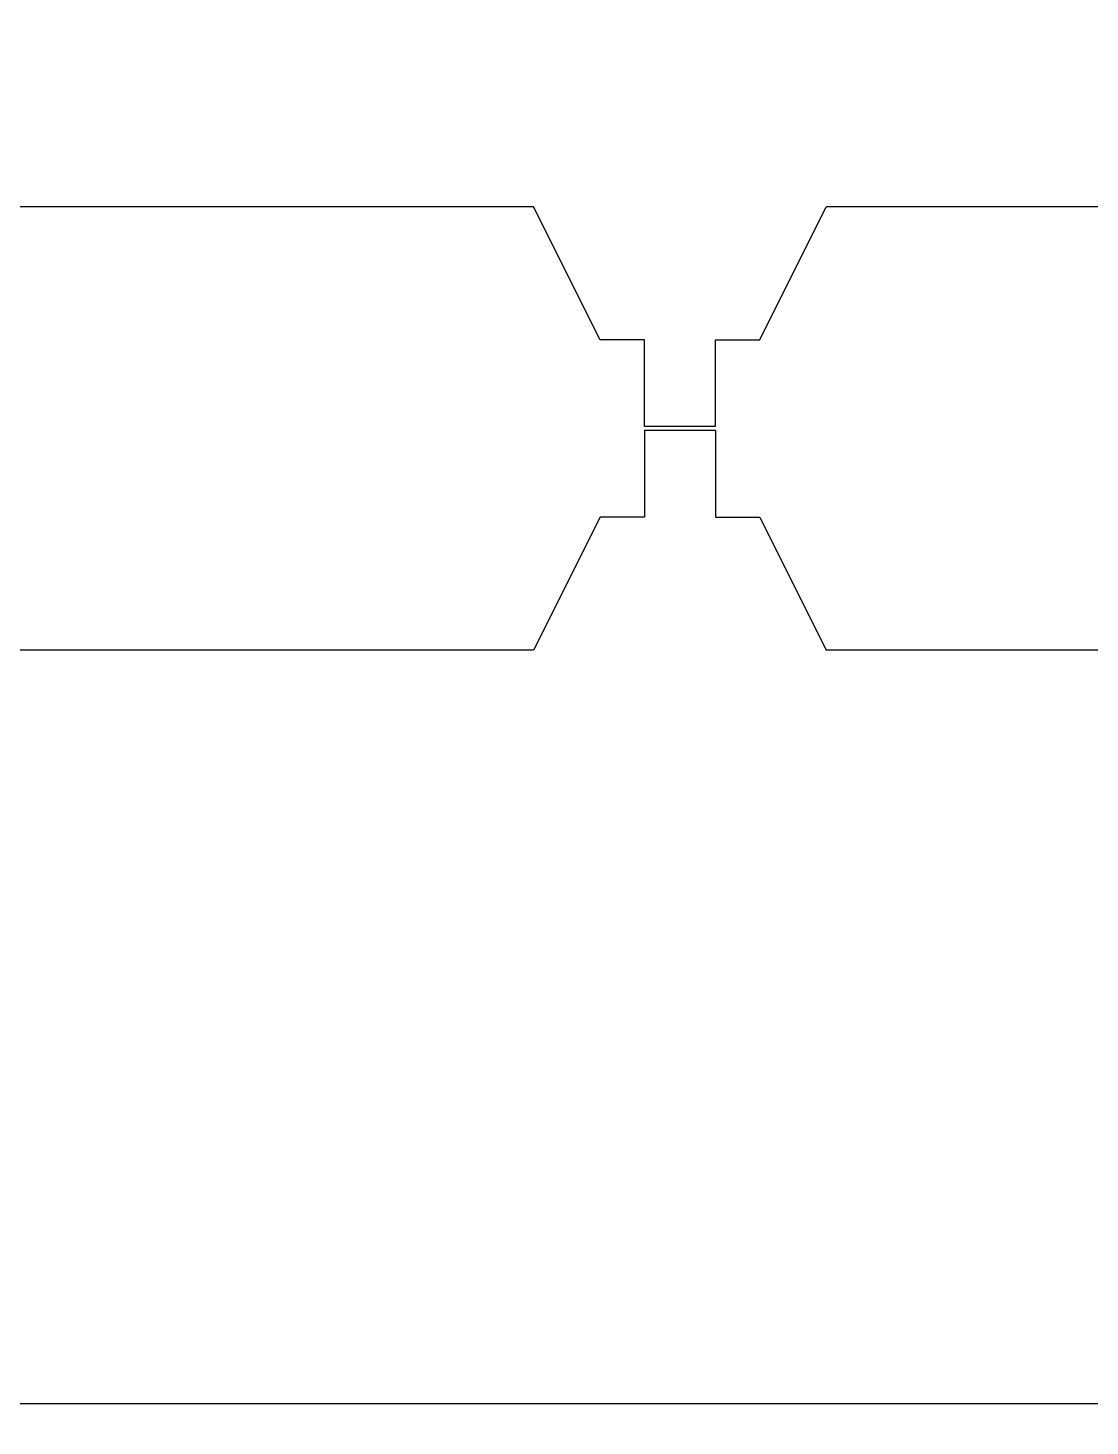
# Model space of a CAD drawing. Header units: inches. Extents: x -271009 to 5700, y -37000 to 38138.
# Drawn here: x -149584 to -147153, y 0 to 3201 of the extents above; entities that cross this region are included whole.
import ezdxf

# ---------------------------------------------------------------- set-up
doc = ezdxf.new("R2010")
doc.units = ezdxf.units.IN
doc.header["$MEASUREMENT"] = 0

msp = doc.modelspace()

# ---------------------------------------------------------------- linework, layer by layer
for p, q in [((-148426.2, 2791.2), (-149860, 2791.2)), ((-148274, 2486.8), (-148426.2, 2791.2)), ((-147908.6, 2486.8), (-147756.3, 2791.2)), ((-144800, 2791.2), (-147756.3, 2791.2)), ((-148172.5, 2486.8), (-148274, 2486.8)), ((-148172.5, 2288.4), (-148172.5, 2486.8)), ((-148010.1, 2288.4), (-148010.1, 2486.8)), ((-148010.1, 2486.8), (-147908.6, 2486.8)), ((-148010.1, 2288.4), (-148172.5, 2288.4)), ((-148010.1, 2279.1), (-148172.5, 2279.1)), ((-148172.5, 2279.1), (-148172.5, 2080.8)), ((-148010.1, 2279.1), (-148010.1, 2080.8)), ((-148274, 2080.8), (-148426.2, 1776.3)), ((-148172.5, 2080.8), (-148274, 2080.8)), ((-148010.1, 2080.8), (-147908.6, 2080.8)), ((-147908.6, 2080.8), (-147756.3, 1776.3)), ((-148426.2, 1776.3), (-149860, 1776.3)), ((-144800, 1776.3), (-147756.3, 1776.3))]:
    msp.add_line(p, q)
msp.add_lwpolyline([(-137000, 35000, 6), (-113000, 35000)], format="xyb", close=True)
msp.add_lwpolyline([(-152861.8, 8576.8), (-141798.2, 8576.8), (-141798.2, 50.8), (-152861.8, 50.8)], close=True)

doc.saveas('drawing.dxf')
